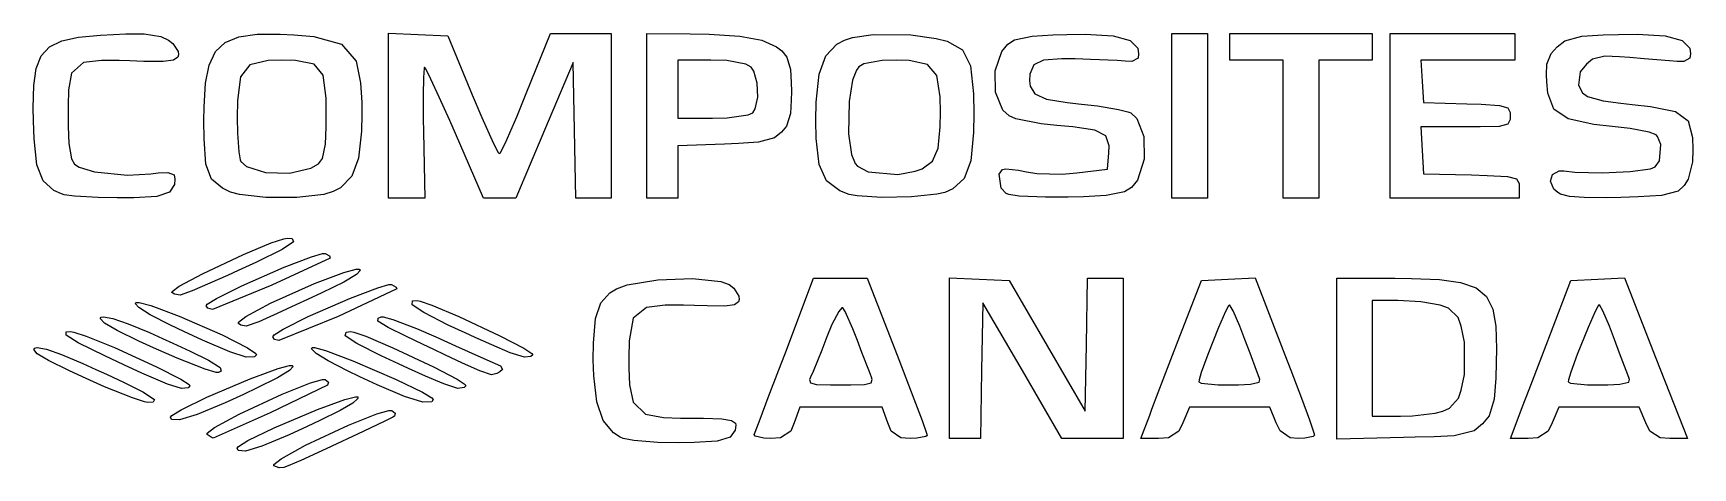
# Model space of a CAD drawing. Extents: x 13 to 386, y 0 to 98.
import ezdxf

# ---------------------------------------------------------------- set-up
doc = ezdxf.new("R2010")
doc.units = 0

msp = doc.modelspace()

# ---------------------------------------------------------------- linework, layer by layer
for p, q in [((19.600381, 96.178155), (23.362444, 97.000452)), ((23.362444, 97.000452), (28.295845, 97.467569)), ((28.295845, 97.467569), (31.248134, 97.617969)), ((31.248134, 97.617969), (33.970092, 97.716477)), ((33.970092, 97.716477), (38.080852, 97.72629)), ((38.080852, 97.72629), (41.871411, 97.17462)), ((41.871411, 97.17462), (43.559301, 96.352725)), ((56.329443, 95.810079), (59.381041, 97.070857)), ((59.381041, 97.070857), (63.449442, 97.649974)), ((63.449442, 97.649974), (68.671235, 97.677819)), ((68.671235, 97.677819), (71.757336, 97.52576)), ((71.757336, 97.52576), (76.238708, 97.13126)), ((76.238708, 97.13126), (82.436966, 95.421421)), ((93, 79.345314), (93, 97.891004)), ((93, 97.891004), (99.672938, 97.595314)), ((99.672938, 97.595314), (106.345876, 97.299624)), ((106.345876, 97.299624), (111.809591, 84.049624)), ((123.945444, 84.305533), (129.390888, 97.799624)), ((129.390888, 97.799624), (136.195444, 97.799624)), ((136.195444, 97.799624), (143, 97.799624)), ((143, 97.799624), (143, 79.299624)), ((151, 79.299624), (151, 97.799624)), ((151, 97.799624), (160.75, 97.756073)), ((160.75, 97.756073), (165.018163, 97.686882)), ((165.018163, 97.686882), (171.895975, 97.232269)), ((171.895975, 97.232269), (176.839833, 96.303928)), ((197.212764, 96.911326), (201.879551, 97.61708)), ((201.879551, 97.61708), (210.354865, 97.538148)), ((210.354865, 97.538148), (215.987128, 96.708964)), ((233.638345, 96.384914), (237.589007, 97.202602)), ((237.589007, 97.202602), (242.219428, 97.4871)), ((242.219428, 97.4871), (245.350636, 97.586432)), ((245.350636, 97.586432), (249.510744, 97.638013)), ((249.510744, 97.638013), (255.765789, 97.295878)), ((255.765789, 97.295878), (259.573476, 96.278174)), ((269, 79.299624), (269, 97.799624)), ((269, 97.799624), (273, 97.799624)), ((273, 97.799624), (277, 97.799624)), ((277, 97.799624), (277, 79.299624)), ((282, 94.799624), (282, 97.799624)), ((282, 97.799624), (298, 97.799624)), ((298, 97.799624), (314, 97.799624)), ((314, 97.799624), (314, 94.799624)), ((318, 79.299624), (318, 97.799624)), ((318, 97.799624), (332, 97.799624)), ((332, 97.799624), (346, 97.799624)), ((346, 97.799624), (346, 94.799624)), ((357.257876, 96.177485), (361.076887, 97.191252)), ((361.076887, 97.191252), (365.878705, 97.482017)), ((365.878705, 97.482017), (369.325523, 97.585635)), ((369.325523, 97.585635), (373.494205, 97.637579)), ((373.494205, 97.637579), (379.760093, 97.296278)), ((379.760093, 97.296278), (383.572413, 96.279106)), ((14.997143, 92.827562), (16.861374, 94.840563)), ((16.861374, 94.840563), (19.600381, 96.178155)), ((43.559301, 96.352725), (44.545412, 95.560949)), ((44.545412, 95.560949), (45.729108, 93.783292)), ((45.729108, 93.783292), (45.798216, 92.990358)), ((52.730307, 90.72199), (54.158061, 93.737253)), ((54.158061, 93.737253), (56.329443, 95.810079)), ((82.436966, 95.421421), (85.691179, 91.616246)), ((176.839833, 96.303928), (180.182616, 94.83935)), ((180.182616, 94.83935), (181.35763, 93.886439)), ((181.35763, 93.886439), (182.442676, 92.527017)), ((191.222439, 92.829827), (193.734938, 95.450969)), ((193.734938, 95.450969), (195.431892, 96.335613)), ((195.431892, 96.335613), (197.212764, 96.911326)), ((215.987128, 96.708964), (218.491691, 96.064523)), ((218.491691, 96.064523), (221.954281, 94.134884)), ((221.954281, 94.134884), (223.766581, 90.53241)), ((229.308105, 89.414722), (230.810143, 93.788789)), ((230.810143, 93.788789), (232.157316, 95.441993)), ((232.157316, 95.441993), (233.638345, 96.384914)), ((259.573476, 96.278174), (261.301252, 94.48669)), ((261.301252, 94.48669), (261.5, 93.270091)), ((261.5, 93.270091), (261.371365, 92.304725)), ((282, 91.799624), (282, 94.799624)), ((314, 94.799624), (314, 91.799624)), ((346, 94.799624), (346, 91.799624)), ((353.223045, 90.959923), (354.162717, 93.355911)), ((354.162717, 93.355911), (355.532039, 94.829723)), ((355.532039, 94.829723), (357.257876, 96.177485)), ((383.572413, 96.279106), (385.301244, 94.48732)), ((385.301244, 94.48732), (385.5, 93.270091)), ((385.5, 93.270091), (385.368904, 92.307557)), ((13.299885, 86.134877), (13.859407, 89.979038)), ((13.859407, 89.979038), (14.997143, 92.827562)), ((24.456716, 91.267381), (21.770987, 88.88205)), ((28.50872, 91.751984), (24.456716, 91.267381)), ((32.476288, 91.716711), (28.50872, 91.751984)), ((34.89912, 91.644131), (32.476288, 91.716711)), ((38.019852, 91.556566), (34.89912, 91.644131)), ((42.350342, 91.550851), (38.019852, 91.556566)), ((44.671296, 91.837529), (42.350342, 91.550851)), ((45.628825, 92.496406), (44.671296, 91.837529)), ((45.798216, 92.990358), (45.628825, 92.496406)), ((51.909594, 86.633902), (52.730307, 90.72199)), ((61.844953, 90.79512), (59.772475, 88.098497)), ((65.955617, 91.724446), (61.844953, 90.79512)), ((68.985275, 91.799624), (65.955617, 91.724446)), ((72.126729, 91.746292), (68.985275, 91.799624)), ((76.303691, 90.957904), (72.126729, 91.746292)), ((78.321095, 88.456689), (76.303691, 90.957904)), ((85.691179, 91.616246), (86.735396, 86.761037)), ((100.988421, 90.008284), (100.824794, 87.891309)), ((101.10247, 90.237477), (100.988421, 90.008284)), ((101.352388, 89.865839), (101.10247, 90.237477)), ((102.521059, 87.538389), (101.352388, 89.865839)), ((134.5, 91.299624), (128.037177, 76.049624)), ((134.776046, 76.049624), (134.5, 91.299624)), ((165.428571, 91.799624), (158, 91.799624)), ((158, 91.799624), (158, 85.299624)), ((168.960118, 91.715317), (165.428571, 91.799624)), ((173.300809, 90.957419), (168.960118, 91.715317)), ((174.428571, 90.228195), (173.300809, 90.957419)), ((175.046963, 89.327545), (174.428571, 90.228195)), ((182.442676, 92.527017), (183.291079, 89.739232)), ((183.291079, 89.739232), (183.480891, 86.772296)), ((189.730473, 88.638333), (191.222439, 92.829827)), ((198.134089, 89.601971), (197.262138, 87.342307)), ((198.66884, 90.325607), (198.134089, 89.601971)), ((199.7362, 90.98315), (198.66884, 90.325607)), ((203.861352, 91.711718), (199.7362, 90.98315)), ((207.014725, 91.799624), (203.861352, 91.711718)), ((209.975985, 91.721041), (207.014725, 91.799624)), ((214.049953, 90.826069), (209.975985, 91.721041)), ((216.166091, 88.355562), (214.049953, 90.826069)), ((223.766581, 90.53241), (224.422702, 84.274916)), ((237.932594, 90.759233), (237.101317, 88.680954)), ((240.122721, 91.816479), (237.932594, 90.759233)), ((244.247482, 92.130643), (240.122721, 91.816479)), ((247.215283, 92.095929), (244.247482, 92.130643)), ((250.668802, 91.993458), (247.215283, 92.095929)), ((256.68144, 91.727052), (250.668802, 91.993458)), ((258.5, 91.595929), (256.68144, 91.727052)), ((259.989094, 91.533344), (258.5, 91.595929)), ((261.371365, 92.304725), (259.989094, 91.533344)), ((288, 91.799624), (282, 91.799624)), ((294, 91.799624), (288, 91.799624)), ((294, 76.299624), (294, 91.799624)), ((308, 91.799624), (302, 91.799624)), ((302, 91.799624), (302, 76.299624)), ((314, 91.799624), (308, 91.799624)), ((335.445209, 91.799624), (324.890418, 91.799624)), ((324.890418, 91.799624), (325.195209, 87.049624)), ((346, 91.799624), (335.445209, 91.799624)), ((353.138206, 88.555937), (353.223045, 90.959923)), ((362.121455, 90.921078), (360.710537, 89.229086)), ((363.483952, 92.044644), (362.121455, 90.921078)), ((366.257978, 92.698554), (363.483952, 92.044644)), ((369.548474, 92.593152), (366.257978, 92.698554)), ((371.871455, 92.415665), (369.548474, 92.593152)), ((375.070194, 92.152965), (371.871455, 92.415665)), ((380.733216, 91.688643), (375.070194, 92.152965)), ((382.5, 91.544211), (380.733216, 91.688643)), ((383.981713, 91.509515), (382.5, 91.544211)), ((385.368904, 92.307557), (383.981713, 91.509515)), ((13.170296, 81.134964), (13.299885, 86.134877)), ((21.770987, 88.88205), (21.103978, 85.17546)), ((51.559334, 81.342602), (51.909594, 86.633902)), ((59.772475, 88.098497), (59.066163, 82.760171)), ((78.956985, 83.278015), (78.321095, 88.456689)), ((86.735396, 86.761037), (86.975237, 82.327218)), ((100.824794, 87.891309), (100.754258, 83.960245)), ((104.392354, 83.506283), (102.521059, 87.538389)), ((175.814202, 86.632002), (175.046963, 89.327545)), ((175.927769, 83.504548), (175.814202, 86.632002)), ((183.480891, 86.772296), (183.5, 84.799624)), ((189.07343, 82.355033), (189.730473, 88.638333)), ((197.262138, 87.342307), (196.457377, 82.547959)), ((216.932689, 83.599369), (216.166091, 88.355562)), ((229.380639, 84.62002), (229.308105, 89.414722)), ((237.101317, 88.680954), (237.015313, 87.172068)), ((237.015313, 87.172068), (237.119131, 86.01165)), ((237.119131, 86.01165), (238.184385, 84.259416)), ((325.195209, 87.049624), (325.5, 82.299624)), ((353.206516, 86.93628), (353.138206, 88.555937)), ((353.452016, 84.400585), (353.206516, 86.93628)), ((360.710537, 89.229086), (360.295714, 86.165174)), ((360.295714, 86.165174), (361.25, 84.484446)), ((21.103978, 85.17546), (21.004978, 81.528463)), ((59.066163, 82.760171), (59.015313, 78.827117)), ((79, 79.383183), (78.956985, 83.278015)), ((86.975237, 82.327218), (87, 79.702405)), ((100.754258, 83.960245), (100.78537, 78.691931)), ((106.739285, 78.258614), (104.392354, 83.506283)), ((111.809591, 84.049624), (113.979445, 78.905363)), ((121.782683, 79.065564), (123.945444, 84.305533)), ((158, 85.299624), (158, 78.799624)), ((175.354528, 80.857681), (175.927769, 83.504548)), ((183.481315, 82.797011), (183.289374, 79.811834)), ((183.5, 84.799624), (183.481315, 82.797011)), ((189, 78.266001), (189.07343, 82.355033)), ((196.457377, 82.547959), (196.34962, 75.286265)), ((217, 80.142217), (216.932689, 83.599369)), ((224.422702, 84.274916), (224.471604, 79.843603)), ((231.009539, 80.608177), (229.380639, 84.62002)), ((238.184385, 84.259416), (240.792948, 83.08537)), ((240.792948, 83.08537), (245.424606, 82.273572)), ((245.424606, 82.273572), (248.649028, 81.936036)), ((325.5, 82.299624), (335.25, 82.013412)), ((354.804468, 80.769917), (353.452016, 84.400585)), ((361.25, 84.484446), (362.34498, 83.637816)), ((362.34498, 83.637816), (365.856886, 82.660267)), ((365.856886, 82.660267), (369.802222, 82.118878)), ((369.802222, 82.118878), (372.348108, 81.859517)), ((13.220389, 78.151566), (13.170296, 81.134964)), ((21.004978, 81.528463), (21, 79.299624)), ((21, 79.299624), (21.018685, 76.894713)), ((51.51794, 78.205001), (51.559334, 81.342602)), ((59.015313, 78.827117), (59.085955, 75.414072)), ((78.983386, 76.796796), (79, 79.383183)), ((87, 79.702405), (86.923256, 75.83163)), ((93, 60.799624), (93, 79.345314)), ((100.78537, 78.691931), (100.841717, 75.705315)), ((113.979445, 78.905363), (116.607932, 73.073109)), ((119.162242, 73.121538), (121.782683, 79.065564)), ((143, 79.299624), (143, 60.799624)), ((151, 60.799624), (151, 79.299624)), ((158, 78.799624), (165.8, 78.799624)), ((165.8, 78.799624), (169.100721, 78.88472)), ((169.100721, 78.88472), (173.752163, 79.504912)), ((173.752163, 79.504912), (174.8, 79.999624)), ((174.8, 79.999624), (175.354528, 80.857681)), ((183.289374, 79.811834), (182.402741, 77.017423)), ((216.948218, 76.85154), (217, 80.142217)), ((224.471604, 79.843603), (224.396171, 75.561744)), ((232.401937, 79.27192), (231.009539, 80.608177)), ((233.955629, 78.622461), (232.401937, 79.27192)), ((239.58496, 77.502355), (233.955629, 78.622461)), ((248.649028, 81.936036), (252.274223, 81.525114)), ((252.274223, 81.525114), (256.983367, 80.73908)), ((256.983367, 80.73908), (259.106904, 80.19721)), ((259.106904, 80.19721), (259.727587, 79.945415)), ((259.727587, 79.945415), (261.092539, 78.74032)), ((261.092539, 78.74032), (262.676979, 74.645897)), ((269, 60.799624), (269, 79.299624)), ((277, 79.299624), (277, 60.799624)), ((318, 60.799624), (318, 79.299624)), ((335.25, 82.013412), (338.43027, 81.913871)), ((338.43027, 81.913871), (342.561478, 81.66004)), ((342.561478, 81.66004), (344.450949, 81.127112)), ((344.450949, 81.127112), (344.97553, 80.067772)), ((344.978894, 78.452697), (344.460431, 77.405003)), ((344.97553, 80.067772), (345, 79.263412)), ((345, 79.263412), (344.978894, 78.452697)), ((357.970353, 78.605739), (354.804468, 80.769917)), ((363.747466, 77.362683), (357.970353, 78.605739)), ((372.348108, 81.859517), (376.482395, 81.418609)), ((376.482395, 81.418609), (382.097778, 80.255646)), ((382.097778, 80.255646), (384.938532, 78.153136)), ((13.369869, 74.141069), (13.220389, 78.151566)), ((21.018685, 76.894713), (21.179341, 73.122642)), ((51.546255, 74.127664), (51.51794, 78.205001)), ((59.085955, 75.414072), (59.390319, 71.190011)), ((78.822885, 72.964369), (78.983386, 76.796796)), ((86.923256, 75.83163), (86.248222, 69.81547)), ((100.841717, 75.705315), (101.183434, 60.799624)), ((108.02018, 75.331786), (106.739285, 78.258614)), ((114.335421, 60.799624), (108.02018, 75.331786)), ((128.037177, 76.049624), (121.574355, 60.799624)), ((135.052092, 60.799624), (134.776046, 76.049624)), ((181.247387, 75.602566), (179.719404, 74.399239)), ((182.402741, 77.017423), (181.247387, 75.602566)), ((189.064978, 74.231022), (189, 78.266001)), ((196.34962, 75.286265), (197.014426, 70.64904)), ((216.438003, 72.040617), (216.948218, 76.85154)), ((224.396171, 75.561744), (223.773577, 69.200712)), ((243.105204, 77.14222), (239.58496, 77.502355)), ((246.741603, 76.84162), (243.105204, 77.14222)), ((251.6826, 76.084899), (246.741603, 76.84162)), ((254.139321, 74.792005), (251.6826, 76.084899)), ((254.861517, 72.568369), (254.139321, 74.792005)), ((262.676979, 74.645897), (262.723054, 69.534654)), ((294, 60.799624), (294, 76.299624)), ((302, 76.299624), (302, 60.799624)), ((334.94774, 76.799624), (324.895481, 76.799624)), ((324.895481, 76.799624), (325.19774, 71.549624)), ((338.25546, 76.804797), (334.94774, 76.799624)), ((342.530052, 76.931871), (338.25546, 76.804797)), ((344.460431, 77.405003), (342.530052, 76.931871)), ((367.864545, 76.916149), (363.747466, 77.362683)), ((371.942689, 76.455423), (367.864545, 76.916149)), ((376.21073, 75.629095), (371.942689, 76.455423)), ((377.744466, 75.00531), (376.21073, 75.629095)), ((378.097574, 74.675986), (377.744466, 75.00531)), ((378.804999, 72.900533), (378.097574, 74.675986)), ((384.938532, 78.153136), (385.920207, 74.433455)), ((14.01723, 68.312632), (13.369869, 74.141069)), ((21.179341, 73.122642), (21.784427, 69.648273)), ((51.967915, 68.425274), (51.546255, 74.127664)), ((59.390319, 71.190011), (59.685528, 69.440873)), ((78.125991, 69.712074), (78.822885, 72.964369)), ((116.607932, 73.073109), (117.651928, 71.07478)), ((117.651928, 71.07478), (117.886652, 70.805533)), ((117.886652, 70.805533), (118.121003, 71.082136)), ((118.121003, 71.082136), (119.162242, 73.121538)), ((168.497387, 72.961369), (158, 72.572785)), ((158, 72.572785), (158, 66.686204)), ((171.624138, 73.091783), (168.497387, 72.961369)), ((176.079397, 73.423501), (171.624138, 73.091783)), ((179.719404, 74.399239), (176.079397, 73.423501)), ((189.719053, 68.335003), (189.064978, 74.231022)), ((215.172342, 69.093775), (216.438003, 72.040617)), ((254.5, 67.299624), (254.806466, 70.98422)), ((254.806466, 70.98422), (254.861517, 72.568369)), ((325.19774, 71.549624), (325.5, 66.299624)), ((378.493668, 69.166028), (378.804999, 72.900533)), ((386, 71.75542), (385.896134, 68.978057)), ((385.920207, 74.433455), (386, 71.75542)), ((15.390845, 64.723822), (14.01723, 68.312632)), ((21.784427, 69.648273), (22.474017, 68.468464)), ((22.474017, 68.468464), (23.495356, 67.777329)), ((23.495356, 67.777329), (26.97417, 66.689934)), ((53.211738, 65.094202), (51.967915, 68.425274)), ((59.685528, 69.440873), (59.850545, 69.007206)), ((59.850545, 69.007206), (61.060145, 67.898166)), ((61.060145, 67.898166), (65.347567, 66.553268)), ((70.738226, 66.409597), (75.56685, 67.511535)), ((75.56685, 67.511535), (77.25, 68.543477)), ((77.25, 68.543477), (78.125991, 69.712074)), ((86.248222, 69.81547), (84.742054, 65.7318)), ((191.370296, 64.676575), (189.719053, 68.335003)), ((197.014426, 70.64904), (197.821979, 68.568946)), ((197.821979, 68.568946), (198.336919, 67.957541)), ((198.336919, 67.957541), (200.726782, 66.68969)), ((211.297621, 66.865353), (212.895341, 67.415215)), ((212.895341, 67.415215), (215.172342, 69.093775)), ((223.773577, 69.200712), (222.311001, 65.199299)), ((230.150696, 66.171575), (230.948704, 67.267921)), ((230.948704, 67.267921), (231.664243, 67.408163)), ((231.664243, 67.408163), (234.514011, 67.13027)), ((234.514011, 67.13027), (236.297242, 66.746362)), ((247.598538, 66.469047), (254.5, 67.299624)), ((262.723054, 69.534654), (261.217472, 64.881179)), ((371.92607, 66.801316), (376.476062, 67.413402)), ((376.476062, 67.413402), (377.526127, 67.821307)), ((377.526127, 67.821307), (378.493668, 69.166028)), ((385.896134, 68.978057), (384.971641, 65.062639)), ((17.804774, 62.554101), (15.390845, 64.723822)), ((26.97417, 66.689934), (34.346847, 65.980847)), ((34.346847, 65.980847), (39.581475, 66.266536)), ((39.581475, 66.266536), (41.212358, 66.458865)), ((41.212358, 66.458865), (43.435811, 66.599368)), ((43.435811, 66.599368), (44.838117, 66.053548)), ((44.892725, 63.847334), (43.790065, 62.129689)), ((44.838117, 66.053548), (45, 65.07158)), ((45, 65.07158), (44.892725, 63.847334)), ((55.680277, 63.056378), (53.211738, 65.094202)), ((65.347567, 66.553268), (70.738226, 66.409597)), ((84.742054, 65.7318), (82.241864, 63.138984)), ((158, 66.686204), (158, 60.799624)), ((194.376718, 62.462544), (191.370296, 64.676575)), ((200.726782, 66.68969), (207.429882, 66.124826)), ((207.429882, 66.124826), (211.297621, 66.865353)), ((222.311001, 65.199299), (219.75523, 62.864751)), ((230.614275, 63.029274), (230.150696, 66.171575)), ((236.297242, 66.746362), (238.638978, 66.323157)), ((238.638978, 66.323157), (244.341782, 66.18322)), ((244.341782, 66.18322), (247.598538, 66.469047)), ((261.217472, 64.881179), (259.878656, 63.186912)), ((325.5, 66.299624), (336.25, 66.015792)), ((336.25, 66.015792), (339.779376, 65.917168)), ((339.779376, 65.917168), (344.346461, 65.667974)), ((344.346461, 65.667974), (346.415689, 65.138637)), ((346.415689, 65.138637), (346.976295, 64.076095)), ((346.976295, 64.076095), (347, 63.265792)), ((354.060626, 64.602662), (354.493352, 66.124411)), ((354.794355, 62.851973), (354.060626, 64.602662)), ((354.493352, 66.124411), (355.956151, 66.937615)), ((355.956151, 66.937615), (357.031208, 66.928634)), ((357.031208, 66.928634), (359.489225, 66.673526)), ((359.489225, 66.673526), (365.648306, 66.527883)), ((365.648306, 66.527883), (371.92607, 66.801316)), ((384.088639, 63.660408), (382.732588, 62.350102)), ((384.971641, 65.062639), (384.088639, 63.660408)), ((19.5, 61.74498), (17.804774, 62.554101)), ((20.117085, 61.57925), (19.5, 61.74498)), ((22.424341, 61.277261), (20.117085, 61.57925)), ((27.79582, 60.952213), (22.424341, 61.277261)), ((32.05, 60.86301), (27.79582, 60.952213)), ((35.750641, 60.876283), (32.05, 60.86301)), ((40.960005, 61.209959), (35.750641, 60.876283)), ((43.790065, 62.129689), (40.960005, 61.209959)), ((57.499613, 62.185537), (55.680277, 63.056378)), ((59.500087, 61.59534), (57.499613, 62.185537)), ((65.461509, 60.933271), (59.500087, 61.59534)), ((72.432173, 60.956869), (65.461509, 60.933271)), ((78.486416, 61.659617), (72.432173, 60.956869)), ((80.568108, 62.263634), (78.486416, 61.659617)), ((82.241864, 63.138984), (80.568108, 62.263634)), ((97.091717, 60.799624), (93, 60.799624)), ((101.183434, 60.799624), (97.091717, 60.799624)), ((117.954888, 60.799624), (114.335421, 60.799624)), ((121.574355, 60.799624), (117.954888, 60.799624)), ((139.026046, 60.799624), (135.052092, 60.799624)), ((143, 60.799624), (139.026046, 60.799624)), ((154.5, 60.799624), (151, 60.799624)), ((158, 60.799624), (154.5, 60.799624)), ((196.5, 61.649304), (194.376718, 62.462544)), ((198.249993, 61.299547), (196.5, 61.649304)), ((203.826076, 60.97584), (198.249993, 61.299547)), ((210.471921, 61.117106), (203.826076, 60.97584)), ((216.149482, 61.680025), (210.471921, 61.117106)), ((217.988269, 62.106066), (216.149482, 61.680025)), ((219.75523, 62.864751), (217.988269, 62.106066)), ((231.75, 61.836459), (230.614275, 63.029274)), ((232.349695, 61.61248), (231.75, 61.836459)), ((234.686183, 61.2615), (232.349695, 61.61248)), ((240.547575, 61.005443), (234.686183, 61.2615)), ((245.648213, 61.036769), (240.547575, 61.005443)), ((249.136041, 61.127518), (245.648213, 61.036769)), ((254.199786, 61.394058), (249.136041, 61.127518)), ((258.35673, 62.209112), (254.199786, 61.394058)), ((259.878656, 63.186912), (258.35673, 62.209112)), ((273, 60.799624), (269, 60.799624)), ((277, 60.799624), (273, 60.799624)), ((298, 60.799624), (294, 60.799624)), ((302, 60.799624), (298, 60.799624)), ((332.5, 60.799624), (318, 60.799624)), ((347, 60.799624), (332.5, 60.799624)), ((347, 63.265792), (347, 60.799624)), ((355.641259, 62.040655), (354.794355, 62.851973)), ((356.272286, 61.680877), (355.641259, 62.040655)), ((358.279988, 61.173095), (356.272286, 61.680877)), ((361.594712, 60.924189), (358.279988, 61.173095)), ((366.591853, 60.905969), (361.594712, 60.924189)), ((369.838639, 60.974558), (366.591853, 60.905969)), ((373.697808, 61.086686), (369.838639, 60.974558)), ((378.957224, 61.374839), (373.697808, 61.086686)), ((382.732588, 62.350102), (378.957224, 61.374839)), ((60.403714, 48.150174), (66.642949, 50.745924)), ((69.071924, 49.261547), (63.352344, 46.433777)), ((66.642949, 50.745924), (69.454206, 51.675326)), ((71.645481, 50.957469), (69.071924, 49.261547)), ((69.454206, 51.675326), (70.25, 51.802839)), ((70.25, 51.802839), (71.366948, 51.715235)), ((71.366948, 51.715235), (71.645481, 50.957469)), ((51.184768, 43.802119), (60.403714, 48.150174)), ((63.352344, 46.433777), (59.220942, 44.534919)), ((60.034869, 41.085441), (69.573383, 45.262013)), ((79.882302, 47.348593), (66.759442, 41.204148)), ((69.573383, 45.262013), (75.683848, 47.605107)), ((75.683848, 47.605107), (78.192842, 48.323753)), ((78.192842, 48.323753), (78.764388, 48.336542)), ((78.764388, 48.336542), (79.720546, 47.805434)), ((79.720546, 47.805434), (79.882302, 47.348593)), ((82.918693, 44.090906), (85.725196, 44.832558)), ((85.725196, 44.832558), (86.430729, 44.823923)), ((86.430729, 44.823923), (86.672535, 44.58313)), ((45.991494, 41.0058), (51.184768, 43.802119)), ((52.878879, 41.666666), (48.906911, 39.936782)), ((56.802917, 43.438812), (52.878879, 41.666666)), ((66.759442, 41.204148), (53.421104, 35.799624)), ((54.329052, 38.254611), (60.034869, 41.085441)), ((59.220942, 44.534919), (56.802917, 43.438812)), ((66.513213, 37.160178), (76.373111, 41.600226)), ((76.373111, 41.600226), (82.918693, 44.090906)), ((82.919241, 41.948621), (78.023872, 39.51942)), ((85.766622, 43.615735), (82.919241, 41.948621)), ((86.672535, 44.58313), (85.766622, 43.615735)), ((90.566779, 40.661933), (93.090831, 41.364396)), ((93.090831, 41.364396), (93.678958, 41.369325)), ((93.678958, 41.369325), (94.698631, 40.826424)), ((144.207039, 40.411848), (146.581198, 41.28604)), ((146.581198, 41.28604), (153.495948, 42.443877)), ((153.495948, 42.443877), (161.315596, 42.739361)), ((161.315596, 42.739361), (167.659729, 42.082543)), ((167.659729, 42.082543), (169.534599, 41.368911)), ((169.534599, 41.368911), (170.53412, 40.568872)), ((181.995497, 25.663742), (188.490994, 42.799624)), ((188.490994, 42.799624), (194.495497, 42.798011)), ((194.495497, 42.798011), (200.5, 42.796399)), ((200.5, 42.796399), (207.25, 25.480008)), ((219, 24.845314), (219, 42.891004)), ((219, 42.891004), (225.69324, 42.595314)), ((225.69324, 42.595314), (232.386479, 42.299624)), ((232.386479, 42.299624), (240.94324, 27.611469)), ((249.776046, 27.861469), (250.052092, 42.799624)), ((250.052092, 42.799624), (254.026046, 42.799624)), ((254.026046, 42.799624), (258, 42.799624)), ((258, 42.799624), (258, 24.799624)), ((270.790456, 29.799624), (275.609246, 42.299624)), ((275.609246, 42.299624), (281.63295, 42.592885)), ((281.63295, 42.592885), (287.656654, 42.886146)), ((287.656654, 42.886146), (294.348612, 25.592885)), ((306, 24.727579), (306, 42.799624)), ((306, 42.799624), (319.032119, 42.799624)), ((319.032119, 42.799624), (322.795905, 42.775949)), ((322.795905, 42.775949), (329.073112, 42.526177)), ((329.073112, 42.526177), (333.844721, 41.872338)), ((333.844721, 41.872338), (337.304601, 40.653432)), ((354.01488, 30.299624), (358.609246, 42.299624)), ((358.609246, 42.299624), (364.629394, 42.592793)), ((364.629394, 42.592793), (370.649541, 42.885962)), ((370.649541, 42.885962), (377.710298, 24.842793)), ((36.068551, 37.122424), (36.31429, 37.366734)), ((36.31429, 37.366734), (36.946155, 37.370634)), ((36.946155, 37.370634), (39.596452, 36.661417)), ((44.326944, 39.576399), (44.375623, 39.847176)), ((44.892728, 39.221382), (44.326944, 39.576399)), ((44.375623, 39.847176), (45.991494, 41.0058)), ((46.159268, 39.022035), (44.892728, 39.221382)), ((48.906911, 39.936782), (46.159268, 39.022035)), ((52.282512, 36.978553), (54.329052, 38.254611)), ((74.774903, 37.999547), (72.184308, 36.803346)), ((78.023872, 39.51942), (74.774903, 37.999547)), ((74.979775, 34.177357), (84.468211, 38.340495)), ((94.893128, 40.387265), (81.673765, 34.229047)), ((84.468211, 38.340495), (90.566779, 40.661933)), ((94.698631, 40.826424), (94.893128, 40.387265)), ((98.274054, 36.844997), (98.376326, 37.6968)), ((98.376326, 37.6968), (99.418144, 37.799624)), ((99.418144, 37.799624), (100.107417, 37.672215)), ((100.107417, 37.672215), (102.742913, 36.748691)), ((139.504714, 33.769591), (140.654383, 37.287258)), ((140.654383, 37.287258), (142.738613, 39.533463)), ((142.738613, 39.533463), (144.207039, 40.411848)), ((170.53412, 40.568872), (171.728126, 38.783759)), ((171.63187, 37.493221), (170.730175, 36.834946)), ((171.796991, 37.986493), (171.63187, 37.493221)), ((171.728126, 38.783759), (171.796991, 37.986493)), ((226.5, 37.299624), (226.223954, 22.049624)), ((235.392017, 22.049624), (226.5, 37.299624)), ((319.75, 37.794047), (314, 37.799624)), ((314, 37.799624), (314, 24.799624)), ((324.90168, 37.487176), (319.75, 37.794047)), ((329.213166, 36.757213), (324.90168, 37.487176)), ((337.304601, 40.653432), (339.64662, 38.708456)), ((339.64662, 38.708456), (341.064647, 35.876409)), ((28.240937, 33.732097), (28.434017, 34.022636)), ((29.178097, 32.724892), (28.240937, 33.732097)), ((28.434017, 34.022636), (28.976863, 34.134315)), ((28.976863, 34.134315), (31.060306, 33.755951)), ((31.060306, 33.755951), (34.492281, 32.568997)), ((36.866952, 36.186549), (36.068551, 37.122424)), ((39.479617, 34.596883), (36.866952, 36.186549)), ((44.019858, 32.284482), (39.479617, 34.596883)), ((39.596452, 36.661417), (45.926825, 34.290147)), ((45.926825, 34.290147), (55.651006, 30.04616)), ((52, 36.61738), (52.282512, 36.978553)), ((52.417449, 36.03984), (52, 36.61738)), ((53.421104, 35.799624), (52.417449, 36.03984)), ((59.284931, 32.926145), (60.958739, 34.202038)), ((60.958739, 34.202038), (66.513213, 37.160178)), ((68.003362, 34.876877), (63.827329, 33.010754)), ((72.184308, 36.803346), (68.003362, 34.876877)), ((81.673765, 34.229047), (68.35395, 28.799624)), ((69.312047, 31.336226), (74.979775, 34.177357)), ((90.601216, 33.1401), (90.699057, 33.822987)), ((90.699057, 33.822987), (91.318252, 34.091507)), ((91.318252, 34.091507), (91.822627, 34.097623)), ((91.822627, 34.097623), (93.968281, 33.534541)), ((100.90984, 35.066722), (98.274054, 36.844997)), ((106.399168, 32.284062), (100.90984, 35.066722)), ((102.742913, 36.748691), (108.819028, 34.17035)), ((108.819028, 34.17035), (118.028598, 29.845931)), ((139.046881, 28.237799), (139.504714, 33.769591)), ((147.979211, 33.858192), (147.060368, 28.756684)), ((150.93086, 36.217903), (147.979211, 33.858192)), ((155.177877, 36.747402), (150.93086, 36.217903)), ((159.249887, 36.727591), (155.177877, 36.747402)), ((161.712579, 36.649403), (159.249887, 36.727591)), ((164.583044, 36.558618), (161.712579, 36.649403)), ((168.57656, 36.549399), (164.583044, 36.558618)), ((170.730175, 36.834946), (168.57656, 36.549399)), ((194.121193, 35.338599), (192.611496, 32.412133)), ((194.827097, 36.14846), (194.121193, 35.338599)), ((195.045945, 36.131075), (194.827097, 36.14846)), ((195.554965, 35.295347), (195.045945, 36.131075)), ((197.302393, 31.389059), (195.554965, 35.295347)), ((281.030301, 35.32387), (279.447876, 31.71305)), ((281.709031, 36.612571), (281.030301, 35.32387)), ((281.882751, 36.788786), (281.709031, 36.612571)), ((282.065719, 36.628652), (281.882751, 36.788786)), ((282.72247, 35.456348), (282.065719, 36.628652)), ((284.218883, 32.044613), (282.72247, 35.456348)), ((331.143082, 36.08873), (329.213166, 36.757213)), ((333.289106, 33.942705), (331.143082, 36.08873)), ((333.957589, 32.01279), (333.289106, 33.942705)), ((341.064647, 35.876409), (341.75255, 31.996287)), ((364.04539, 35.332416), (362.456441, 31.723708)), ((364.729664, 36.621917), (364.04539, 35.332416)), ((364.906537, 36.799624), (364.729664, 36.621917)), ((365.093841, 36.641445), (364.906537, 36.799624)), ((365.755816, 35.471377), (365.093841, 36.641445)), ((367.251315, 32.058803), (365.755816, 35.471377)), ((20.560986, 29.978162), (20.604834, 30.722741)), ((23.306478, 28.26537), (20.560986, 29.978162)), ((20.604834, 30.722741), (21.55, 30.808536)), ((21.55, 30.808536), (22.31272, 30.684544)), ((22.31272, 30.684544), (25.103372, 29.772722)), ((32.019276, 31.068117), (29.178097, 32.724892)), ((36.931982, 28.664093), (32.019276, 31.068117)), ((34.492281, 32.568997), (39.294627, 30.565901)), ((39.294627, 30.565901), (42.216513, 29.255939)), ((47.048228, 30.835711), (44.019858, 32.284482)), ((51.228608, 28.888079), (47.048228, 30.835711)), ((55.651006, 30.04616), (61.31342, 27.183341)), ((59.287333, 32.60088), (59.284931, 32.926145)), ((59.833299, 32.243942), (59.287333, 32.60088)), ((61.036039, 32.037764), (59.833299, 32.243942)), ((63.827329, 33.010754), (61.036039, 32.037764)), ((67, 29.66369), (67.280383, 30.039828)), ((67.280383, 30.039828), (69.312047, 31.336226)), ((83.280117, 29.875006), (83.444223, 30.701159)), ((85.869942, 28.124475), (83.280117, 29.875006)), ((83.444223, 30.701159), (84.511612, 30.799624)), ((84.511612, 30.799624), (85.218508, 30.672978)), ((85.218508, 30.672978), (87.872527, 29.754773)), ((92.908348, 31.717534), (90.601216, 33.1401)), ((96.85527, 29.771616), (92.908348, 31.717534)), ((93.968281, 33.534541), (99.272709, 31.526387)), ((99.272709, 31.526387), (103.611381, 29.62563)), ((110.25, 30.49174), (106.399168, 32.284062)), ((112.479039, 29.476496), (110.25, 30.49174)), ((118.028598, 29.845931), (123.387997, 27.054645)), ((192.611496, 32.412133), (191.475331, 29.631075)), ((198.325574, 28.799624), (197.302393, 31.389059)), ((279.447876, 31.71305), (277.023468, 25.622926)), ((285.389544, 29.038786), (284.218883, 32.044613)), ((334.693714, 28.438539), (333.957589, 32.01279)), ((341.75255, 31.996287), (341.904197, 26.907091)), ((352.059258, 25.186538), (354.01488, 30.299624)), ((362.456441, 31.723708), (360.026377, 25.636587)), ((368.415434, 29.049624), (367.251315, 32.058803)), ((13.300618, 26.785789), (13.526756, 27.074535)), ((14.070618, 25.835), (13.300618, 26.785789)), ((13.526756, 27.074535), (14.07406, 27.19479)), ((14.07406, 27.19479), (16.131219, 26.835227)), ((16.131219, 26.835227), (19.527038, 25.656384)), ((29.234144, 25.339293), (23.306478, 28.26537)), ((25.103372, 29.772722), (31.414624, 27.216876)), ((31.414624, 27.216876), (40.891087, 22.911427)), ((40.217505, 27.151337), (36.931982, 28.664093)), ((45.478785, 24.846397), (40.217505, 27.151337)), ((42.216513, 29.255939), (44.544558, 28.190511)), ((44.544558, 28.190511), (48.431965, 26.386971)), ((48.431965, 26.386971), (52.51731, 24.39294)), ((57.345758, 26.229247), (51.228608, 28.888079)), ((61.014883, 25.043343), (57.345758, 26.229247)), ((61.31342, 27.183341), (63.200335, 25.912353)), ((67.397723, 29.053443), (67, 29.66369)), ((68.35395, 28.799624), (67.397723, 29.053443)), ((75.722419, 26.916403), (75.826779, 27.192567)), ((76.771251, 25.887835), (75.722419, 26.916403)), ((75.826779, 27.192567), (76.352004, 27.2134)), ((76.352004, 27.2134), (78.828962, 26.545302)), ((78.828962, 26.545302), (85.005914, 24.242237)), ((91.365331, 25.347071), (85.869942, 28.124475)), ((87.872527, 29.754773), (93.94359, 27.189979)), ((93.94359, 27.189979), (103.110234, 22.883049)), ((100.790755, 27.902427), (96.85527, 29.771616)), ((103.199497, 26.76559), (100.790755, 27.902427)), ((105.656882, 25.605289), (103.199497, 26.76559)), ((103.611381, 29.62563), (108.033819, 27.605964)), ((108.033819, 27.605964), (113.723598, 25.0508)), ((116.23343, 27.791456), (112.479039, 29.476496)), ((120.325451, 26.056624), (116.23343, 27.791456)), ((123.387997, 27.054645), (125.204388, 25.887755)), ((139.001554, 24.484524), (139.046881, 28.237799)), ((147.060368, 28.756684), (147, 24.887355)), ((190.332607, 26.646324), (188.385853, 21.807613)), ((191.475331, 29.631075), (190.332607, 26.646324)), ((199.340862, 26.13771), (198.325574, 28.799624)), ((201.034989, 21.742007), (199.340862, 26.13771)), ((240.94324, 27.611469), (249.5, 12.923314)), ((249.5, 12.923314), (249.776046, 27.861469)), ((268.763823, 24.53185), (270.790456, 29.799624)), ((286.548384, 25.935182), (285.389544, 29.038786)), ((334.701129, 21.194327), (334.693714, 28.438539)), ((341.904197, 26.907091), (341.839509, 23.858776)), ((369.565689, 25.941811), (368.415434, 29.049624)), ((16.631089, 24.289439), (14.070618, 25.835)), ((21.174951, 22.032656), (16.631089, 24.289439)), ((19.527038, 25.656384), (24.32783, 23.635241)), ((24.32783, 23.635241), (27.275814, 22.301614)), ((33.514053, 23.344688), (29.234144, 25.339293)), ((37.610634, 21.470452), (33.514053, 23.344688)), ((40.891087, 22.911427), (46.3731, 20.109231)), ((51.805628, 22.361874), (45.478785, 24.846397)), ((52.51731, 24.39294), (55.198309, 22.762328)), ((55.198309, 22.762328), (55.406146, 21.888156)), ((62.888125, 25.119588), (61.014883, 25.043343)), ((61.928383, 20.202797), (68.174936, 22.515717)), ((63.355085, 25.565146), (62.888125, 25.119588)), ((63.200335, 25.912353), (63.355085, 25.565146)), ((68.174936, 22.515717), (70.755272, 23.214004)), ((70.755272, 23.214004), (71.353368, 23.217518)), ((71.592285, 22.973085), (70.758206, 22.032458)), ((71.353368, 23.217518), (71.592285, 22.973085)), ((79.466875, 24.242558), (76.771251, 25.887835)), ((83.773364, 22.0025), (79.466875, 24.242558)), ((85.005914, 24.242237), (94.743357, 20.068867)), ((95.25, 23.541262), (91.365331, 25.347071)), ((97.502869, 22.515334), (95.25, 23.541262)), ((101.288206, 20.815329), (97.502869, 22.515334)), ((103.110234, 22.883049), (108.43122, 20.095311)), ((109.609231, 23.741843), (105.656882, 25.605289)), ((113.533968, 21.953139), (109.609231, 23.741843)), ((113.723598, 25.0508), (116.248487, 23.949392)), ((116.248487, 23.949392), (116.966116, 23.652791)), ((116.966116, 23.652791), (118.135202, 23.130798)), ((118.135202, 23.130798), (118.594186, 22.260899)), ((123.522645, 25.024786), (120.325451, 26.056624)), ((124.997394, 25.180004), (123.522645, 25.024786)), ((125.38172, 25.608242), (124.997394, 25.180004)), ((125.204388, 25.887755), (125.38172, 25.608242)), ((139.084193, 20.870099), (139.001554, 24.484524)), ((147, 24.887355), (147.011641, 22.614957)), ((147.011641, 22.614957), (147.156014, 18.85651)), ((180.683885, 22.203868), (181.995497, 25.663742)), ((207.25, 25.480008), (208.605933, 21.987591)), ((219, 6.799624), (219, 24.845314)), ((258, 24.799624), (258, 6.799624)), ((265.926216, 17.122011), (268.763823, 24.53185)), ((277.023468, 25.622926), (275.585036, 21.645341)), ((287.990419, 22.073645), (286.548384, 25.935182)), ((294.348612, 25.592885), (295.692471, 22.103726)), ((306, 6.655533), (306, 24.727579)), ((314, 24.799624), (314, 11.799624)), ((341.839509, 23.858776), (341.721268, 20.361248)), ((349.246275, 17.815371), (352.059258, 25.186538)), ((360.026377, 25.636587), (358.58573, 21.656395)), ((370.997414, 22.075503), (369.565689, 25.941811)), ((377.710298, 24.842793), (384.771055, 6.799624)), ((24.250942, 20.601164), (21.174951, 22.032656)), ((29.200342, 18.411857), (24.250942, 20.601164)), ((27.275814, 22.301614), (29.632329, 21.212106)), ((29.632329, 21.212106), (33.60349, 19.341458)), ((33.60349, 19.341458), (37.810693, 17.239663)), ((43.331119, 18.998213), (37.610634, 21.470452)), ((46.494427, 17.992418), (43.331119, 18.998213)), ((46.3731, 20.109231), (48.216051, 18.915866)), ((48.216051, 18.915866), (48.386458, 18.615909)), ((54.281518, 21.620137), (51.805628, 22.361874)), ((52.200425, 16.052082), (61.928383, 20.202797)), ((54.817217, 21.592057), (54.281518, 21.620137)), ((55.406146, 21.888156), (54.817217, 21.592057)), ((68.087291, 20.437154), (63.474404, 18.124375)), ((79.317217, 18.765481), (66.408375, 12.542967)), ((70.758206, 22.032458), (68.087291, 20.437154)), ((69.076621, 16.728751), (75.445461, 19.280996)), ((75.445461, 19.280996), (78.13325, 20.052442)), ((78.13325, 20.052442), (78.782353, 20.052901)), ((78.782353, 20.052901), (79.497203, 19.460699)), ((79.497203, 19.460699), (79.317217, 18.765481)), ((86.519455, 20.666281), (83.773364, 22.0025)), ((90.406243, 18.849905), (86.519455, 20.666281)), ((96.601135, 16.229597), (90.406243, 18.849905)), ((94.743357, 20.068867), (100.594803, 17.216682)), ((105.393646, 19.070987), (101.288206, 20.815329)), ((108.571751, 18.04201), (105.393646, 19.070987)), ((108.43122, 20.095311), (110.228009, 18.922313)), ((110.228009, 18.922313), (110.399135, 18.636421)), ((116.152904, 21.064932), (113.533968, 21.953139)), ((117.357679, 21.353687), (116.152904, 21.064932)), ((117.966116, 21.75752), (117.357679, 21.353687)), ((118.594186, 22.260899), (117.966116, 21.75752)), ((139.771368, 15.019349), (139.084193, 20.870099)), ((147.156014, 18.85651), (147.931519, 14.934875)), ((178.313196, 15.952014), (180.683885, 22.203868)), ((187.821598, 20.549624), (187.593587, 20.017403)), ((187.593587, 20.017403), (187.767974, 19.296384)), ((187.767974, 19.296384), (189.16726, 18.933618)), ((188.385853, 21.807613), (187.821598, 20.549624)), ((189.16726, 18.933618), (192.25267, 18.80953)), ((192.25267, 18.80953), (194.571805, 18.799624)), ((194.571805, 18.799624), (196.871678, 18.810185)), ((196.871678, 18.810185), (199.958005, 18.93783)), ((199.958005, 18.93783), (201.406386, 19.303406)), ((201.505167, 20.549624), (201.034989, 21.742007)), ((201.406386, 19.303406), (201.672756, 20.02199)), ((201.672756, 20.02199), (201.505167, 20.549624)), ((208.605933, 21.987591), (211.017212, 15.69875)), ((226.223954, 22.049624), (225.947908, 6.799624)), ((244.284035, 6.799624), (235.392017, 22.049624)), ((275.070868, 19.937479), (275, 19.499288)), ((275, 19.499288), (275.560786, 19.227621)), ((275.585036, 21.645341), (275.070868, 19.937479)), ((275.560786, 19.227621), (279.347478, 18.854832)), ((279.347478, 18.854832), (282.106989, 18.799624)), ((282.106989, 18.799624), (283.919052, 18.81533)), ((283.919052, 18.81533), (286.614285, 18.950815)), ((286.614285, 18.950815), (288.59613, 19.463405)), ((288.593657, 20.45868), (287.990419, 22.073645)), ((288.746532, 20.049624), (288.593657, 20.45868)), ((288.59613, 19.463405), (288.746532, 20.049624)), ((295.692471, 22.103726), (298.079953, 15.812881)), ((333.972301, 17.639737), (334.701129, 21.194327)), ((341.721268, 20.361248), (341.409206, 15.579471)), ((358.070943, 19.94234), (358, 19.499288)), ((358, 19.499288), (358.560786, 19.227621)), ((358.58573, 21.656395), (358.070943, 19.94234)), ((358.560786, 19.227621), (362.347478, 18.854832)), ((362.347478, 18.854832), (365.106989, 18.799624)), ((365.106989, 18.799624), (366.918753, 18.815338)), ((366.918753, 18.815338), (369.614027, 18.950867)), ((369.614027, 18.950867), (371.597059, 19.463488)), ((371.596626, 20.458901), (370.997414, 22.075503)), ((371.748637, 20.049624), (371.596626, 20.458901)), ((371.597059, 19.463488), (371.748637, 20.049624)), ((35.483316, 15.90424), (29.200342, 18.411857)), ((38.207841, 15.023326), (35.483316, 15.90424)), ((37.810693, 17.239663), (40.448873, 15.564844)), ((38.95, 14.890388), (38.207841, 15.023326)), ((40.102346, 14.917634), (38.95, 14.890388)), ((40.448873, 15.564844), (40.102346, 14.917634)), ((46.385101, 13.218454), (52.200425, 16.052082)), ((47.988227, 18.170828), (46.494427, 17.992418)), ((48.386458, 18.615909), (47.988227, 18.170828)), ((60.406866, 16.679308), (56.304403, 14.807745)), ((59.405181, 12.209109), (69.076621, 16.728751)), ((63.474404, 18.124375), (60.406866, 16.679308)), ((77.055695, 13.324381), (83.199188, 15.566279)), ((83.199188, 15.566279), (85.612881, 16.169668)), ((86.129649, 15.786746), (84.950727, 14.703647)), ((85.612881, 16.169668), (86.090938, 16.108686)), ((86.090938, 16.108686), (86.129649, 15.786746)), ((100.707271, 14.954197), (96.601135, 16.229597)), ((100.594803, 17.216682), (102.699754, 15.921019)), ((102.744042, 15.017682), (100.707271, 14.954197)), ((102.699754, 15.921019), (102.992475, 15.549624)), ((102.992475, 15.549624), (102.744042, 15.017682)), ((110.019529, 18.20583), (108.571751, 18.04201)), ((110.399135, 18.636421), (110.019529, 18.20583)), ((141.221019, 10.812762), (139.771368, 15.019349)), ((147.931519, 14.934875), (150.726303, 12.209774)), ((176.465944, 11.082873), (178.313196, 15.952014)), ((211.017212, 15.69875), (212.84314, 10.830046)), ((264.494313, 13.359365), (265.926216, 17.122011)), ((298.079953, 15.812881), (299.884693, 10.932038)), ((331.369772, 13.590306), (333.333132, 15.840972)), ((333.333132, 15.840972), (333.972301, 17.639737)), ((341.409206, 15.579471), (340.28349, 11.861658)), ((347.775235, 13.949599), (349.246275, 17.815371)), ((44.007525, 11.549624), (44.2976, 11.925073)), ((44.221708, 11.0283), (44.007525, 11.549624)), ((44.2976, 11.925073), (46.385101, 13.218454)), ((50.013667, 12.167649), (46.068696, 10.933669)), ((56.304403, 14.807745), (50.013667, 12.167649)), ((66.408375, 12.542967), (53.60395, 6.814936)), ((53.919394, 9.22147), (59.405181, 12.209109)), ((67.293641, 9.174203), (77.055695, 13.324381)), ((82.102025, 13.038046), (77.589953, 10.793691)), ((84.950727, 14.703647), (82.102025, 13.038046)), ((83.979169, 9.76958), (90.343407, 12.321311)), ((90.343407, 12.321311), (93.041666, 13.087736)), ((93.976444, 11.59267), (92.137847, 10.655837)), ((93.041666, 13.087736), (93.700983, 13.084126)), ((93.700983, 13.084126), (94.473301, 12.48029)), ((94.317217, 11.80095), (93.976444, 11.59267)), ((94.473301, 12.48029), (94.317217, 11.80095)), ((150.726303, 12.209774), (154.740818, 11.460818)), ((154.740818, 11.460818), (158.586916, 11.328288)), ((158.586916, 11.328288), (160.912136, 11.32209)), ((160.912136, 11.32209), (163.790757, 11.315383)), ((163.790757, 11.315383), (167.846587, 11.190025)), ((167.846587, 11.190025), (170.05369, 10.850904)), ((185.401777, 13.799624), (184.13616, 10.299624)), ((194.63616, 13.799624), (185.401777, 13.799624)), ((203.870544, 13.799624), (194.63616, 13.799624)), ((205.13616, 10.299624), (203.870544, 13.799624)), ((262.028071, 6.799624), (263.999868, 12.049624)), ((263.999868, 12.049624), (264.494313, 13.359365)), ((272.897947, 13.799624), (271.435553, 10.299624)), ((281.935553, 13.799624), (272.897947, 13.799624)), ((290.97316, 13.799624), (281.935553, 13.799624)), ((292.435553, 10.299624), (290.97316, 13.799624)), ((314, 11.799624), (320.350777, 11.799624)), ((320.350777, 11.799624), (323.063412, 11.88564)), ((323.063412, 11.88564), (328.113344, 12.466466)), ((328.113344, 12.466466), (329.828654, 12.889737)), ((329.828654, 12.889737), (331.369772, 13.590306)), ((340.28349, 11.861658), (338.730075, 10.069857)), ((345.068105, 6.799624), (347.24431, 12.549624)), ((347.24431, 12.549624), (347.775235, 13.949599)), ((355.897947, 13.799624), (354.435553, 10.299624)), ((364.935553, 13.799624), (355.897947, 13.799624)), ((373.97316, 13.799624), (364.935553, 13.799624)), ((375.435553, 10.299624), (373.97316, 13.799624)), ((46.068696, 10.933669), (44.221708, 11.0283)), ((52.222459, 7.640975), (52.240809, 7.95243)), ((53.155258, 7.063902), (52.222459, 7.640975)), ((52.240809, 7.95243), (53.919394, 9.22147)), ((61.409709, 6.302836), (67.293641, 9.174203)), ((70.643502, 7.624245), (64.546565, 5.083224)), ((74.712156, 9.455653), (70.643502, 7.624245)), ((74.338943, 5.239695), (83.979169, 9.76958)), ((77.589953, 10.793691), (74.712156, 9.455653)), ((87.263785, 8.312259), (78.988933, 4.450543)), ((92.137847, 10.655837), (87.263785, 8.312259)), ((143.513083, 8.01838), (141.221019, 10.812762)), ((145, 7.078277), (143.513083, 8.01838)), ((170.882971, 8.65707), (169.727361, 7.070465)), ((170.05369, 10.850904), (170.915845, 10.220613)), ((171, 9.77209), (170.882971, 8.65707)), ((170.915845, 10.220613), (171, 9.77209)), ((175.166667, 7.663742), (175.3662, 8.187071)), ((175.354333, 7.328221), (175.166667, 7.663742)), ((175.3662, 8.187071), (176.465944, 11.082873)), ((183.339096, 8.39878), (181.068988, 6.895176)), ((184.13616, 10.299624), (183.339096, 8.39878)), ((205.927237, 8.41805), (205.13616, 10.299624)), ((208.121639, 6.901599), (205.927237, 8.41805)), ((212.84314, 10.830046), (213.862231, 7.972049)), ((214, 7.48162), (213.700226, 7.216814)), ((213.862231, 7.972049), (214, 7.48162)), ((270.53358, 8.416578), (268.180299, 6.901109)), ((271.435553, 10.299624), (270.53358, 8.416578)), ((293.321983, 8.458282), (292.435553, 10.299624)), ((295.532576, 6.91501), (293.321983, 8.458282)), ((299.884693, 10.932038), (300.887775, 8.053241)), ((301.020284, 7.549624), (300.73221, 7.258413)), ((300.887775, 8.053241), (301.020284, 7.549624)), ((336.886346, 8.473228), (332.397169, 7.372299)), ((338.730075, 10.069857), (336.886346, 8.473228)), ((353.534234, 8.418358), (351.187785, 6.901702)), ((354.435553, 10.299624), (353.534234, 8.418358)), ((376.336345, 8.419791), (375.435553, 10.299624)), ((378.677346, 6.902179), (376.336345, 8.419791)), ((53.60395, 6.814936), (53.155258, 7.063902)), ((59, 4.591414), (59.292656, 4.980053)), ((59.190343, 4.078525), (59, 4.591414)), ((60.854924, 3.94035), (59.190343, 4.078525)), ((59.292656, 4.980053), (61.409709, 6.302836)), ((64.546565, 5.083224), (60.854924, 3.94035)), ((68.884686, 2.237985), (74.338943, 5.239695)), ((78.988933, 4.450543), (73.262446, 1.847046)), ((145.733833, 6.80656), (145, 7.078277)), ((148.1071, 6.347398), (145.733833, 6.80656)), ((153.521844, 5.908963), (148.1071, 6.347398)), ((158.05, 5.814366), (153.521844, 5.908963)), ((161.682362, 5.845219), (158.05, 5.814366)), ((166.855497, 6.192778), (161.682362, 5.845219)), ((169.727361, 7.070465), (166.855497, 6.192778)), ((177.317892, 6.867808), (175.354333, 7.328221)), ((178.851939, 6.799624), (177.317892, 6.867808)), ((181.068988, 6.895176), (178.851939, 6.799624)), ((210.200888, 6.799624), (208.121639, 6.901599)), ((211.676012, 6.853438), (210.200888, 6.799624)), ((213.700226, 7.216814), (211.676012, 6.853438)), ((222.473954, 6.799624), (219, 6.799624)), ((225.947908, 6.799624), (222.473954, 6.799624)), ((251.142017, 6.799624), (244.284035, 6.799624)), ((258, 6.799624), (251.142017, 6.799624)), ((266.000615, 6.799624), (262.028071, 6.799624)), ((268.180299, 6.901109), (266.000615, 6.799624)), ((297.448973, 6.799624), (295.532576, 6.91501)), ((298.829371, 6.858803), (297.448973, 6.799624)), ((300.73221, 7.258413), (298.829371, 6.858803)), ((320.980075, 6.977579), (306, 6.655533)), ((323.596043, 7.034743), (320.980075, 6.977579)), ((327.896304, 7.14619), (323.596043, 7.034743)), ((332.397169, 7.372299), (327.896304, 7.14619)), ((349.020632, 6.799624), (345.068105, 6.799624)), ((351.187785, 6.901702), (349.020632, 6.799624)), ((380.834501, 6.799624), (378.677346, 6.902179)), ((384.771055, 6.799624), (380.834501, 6.799624)), ((67.217074, 0.639495), (67.226404, 0.957298)), ((68.41689, 0.17826), (67.217074, 0.639495)), ((67.226404, 0.957298), (68.884686, 2.237985)), ((69.5, 0.219227), (68.41689, 0.17826)), ((70.449649, 0.613163), (69.5, 0.219227)), ((73.262446, 1.847046), (70.449649, 0.613163))]:
    msp.add_line(p, q)

doc.saveas('drawing.dxf')
